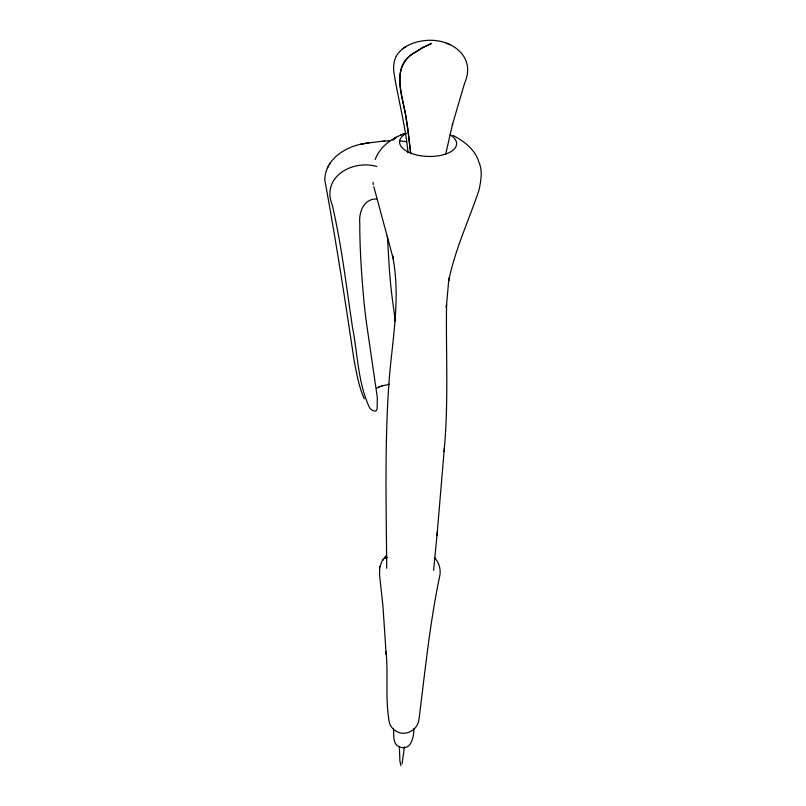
<?xml version="1.0" encoding="UTF-8"?>
<svg xmlns="http://www.w3.org/2000/svg" width="806" height="806" viewBox="0 0 806 806"><rect width="100%" height="100%" fill="white"/><g stroke="black" fill="none" stroke-linecap="round" stroke-linejoin="round"><path stroke-width="1.21" d="M444.076 451.521L444.378 447.874C448.61 400.209 445.819 352.413 446.564 304.668L446.312 307.459L448.922 278.06L448.66 280.901C454.997 249.679 468.709 220.673 478.845 190.599C480.94 181.249 482.895 171.074 478.855 161.966C475.187 149.563 464.014 141.1 452.952 135.408M379.646 568.432L379.555 574.93L382.921 605.8L386.195 654.532L386.044 651.52C388.432 675.277 384.936 699.769 389.5 723.244C390.94 727.193 394.033 730.518 397.932 732.13C406.97 736.09 417.71 729.41 418.939 719.808C425.084 671.307 429.85 622.504 440.016 574.607C440.751 568.643 438.847 562.477 434.877 557.964M433.618 570.285L437.255 532.242M436.983 535.668L444.378 447.874M404.451 746.88L402.113 763.635M379.868 567.041L381.973 561.077M413.81 728.664C414.022 736.694 411.191 750.839 399.998 747.132M379.545 569.127L379.979 566.346M445.738 153.926L452.65 123.822L452.337 124.93L464.558 83.32C476.558 56.37 451.4 38.708 427.049 40.371C415.946 41.237 403.866 45.096 397.247 54.617C393.882 59.604 393.268 65.88 393.791 71.734C398.003 98.846 405.519 125.444 408.027 152.868M382.709 560.341L383.193 559.112M382.638 560.442L384.24 558.145L387.394 557.43M364.262 143.599C345.724 146.309 325.231 159.165 324.768 179.798C335.759 239.684 345.17 300.104 354.086 360.433C356.685 373.4 358.771 386.709 364.322 398.829M375.183 159.467C380.019 146.48 392.512 137.453 405.378 133.453M327.438 167.93L328.435 166.147M329.231 164.716L330.218 162.923M385.016 556.845L386.628 555.223M392.764 140.204L396.24 137.252M393.096 139.72L395.746 137.483M383.555 558.689L387.333 557.52M402.778 48.692L404.421 47.604M404.743 47.393L406.274 46.375M376.785 388.119L379.475 386.809M378.639 387.112L382.628 385.681M400.663 134.934L406.113 133.292M381.802 385.973L389.51 384.23M365.229 143.408L384.694 140.909M360.141 144.425L369.36 142.581M382.85 141.433L390.416 140.536M376.523 198.931C363.395 198.83 358.66 212.613 359.788 223.665C359.748 248.047 361.431 272.398 363.516 296.679A1478.103 986.635 -10.4 0 0 366.327 321.947L377.319 397.459L377.107 408.995L375.858 411.05L372.976 410.728A8.342 5.914 38.8 0 1 369.309 407.252C357.864 382.306 357.673 353.774 352.464 327.165C346.338 286.473 341.643 245.457 332.344 205.308C320.798 177.189 352.393 159.266 376.795 166.55M399.645 140.838L406.536 141.715M446.333 43.222L450.091 44.753M398.517 746.517C392.19 743.001 394.396 734.387 393.328 728.503M401.005 765.7L399.907 761.045L399.333 746.316M373.813 186.66L393.268 258.817L392.512 255.573C401.056 297.333 392.2 339.961 389.036 381.802C384.553 443.864 386.245 506.138 386.719 568.301M406.466 120.88C403.735 97.637 388.129 65.608 416.47 51.544A76.51 54.989 -57.7 0 1 422.646 47.625L431.411 43.443L422.707 47.665A76.53 54.546 -58.2 0 0 416.581 51.614C388.472 65.8 403.856 97.808 406.627 121.001A484.759 406.778 -29.7 0 1 408.168 131.559L410.748 153.694L408.027 131.459A483.781 407.211 -28.4 0 0 406.466 120.88M395.313 321.342L391.797 294.764A1406.077 952.823 -11.4 0 1 389.389 269.819L387.404 236.168M373.067 182.287L373.339 184.574M450.091 134.804A28.542 13.601 2.1 0 1 447.693 153.281A28.542 13.601 2.1 0 1 408.723 152.274A28.542 13.601 2.1 0 1 405.881 133.655"/></g></svg>
